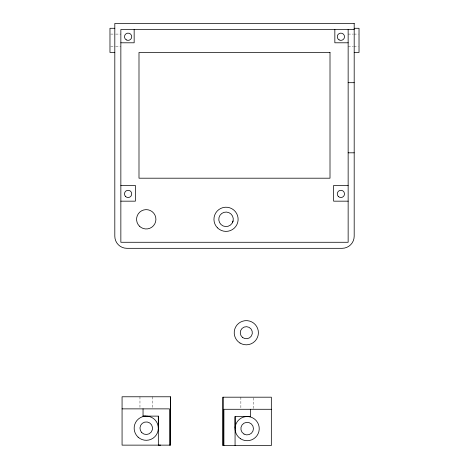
<?xml version="1.0" encoding="UTF-8"?>
<svg xmlns="http://www.w3.org/2000/svg" width="469" height="469" viewBox="0 0 469 469"><rect width="100%" height="100%" fill="white"/><g stroke="black" fill="none" stroke-linecap="round" stroke-linejoin="round"><path stroke-width="0.35" stroke-dasharray="2.35 1.76" d="M110.702 34.09L115.052 34.09M115.779 34.09L120.855 34.09M348.145 34.09L353.221 34.09M353.948 34.09L358.298 34.09M110.702 46.66L115.052 46.66M115.779 46.66L120.855 46.66M348.145 46.66L353.221 46.66M353.948 46.66L358.298 46.66M253.442 397.9L253.442 408.569M240.867 397.19L240.867 408.569M152.531 396.78L152.531 408.159M139.961 396.78L139.961 408.159"/><path stroke-width="0.7" d="M222.974 445.55L222.974 397.19L271.334 397.19L271.334 445.55L222.963 445.544L222.974 397.19M223.901 445.544L223.912 409.279L271.334 409.279M235.069 445.544L235.08 416.536L250.358 416.531L250.358 409.279M232.425 222.74L233.099 220.969A7.252 7.252 0 0 0 223.948 212.357A7.252 7.252 0 0 0 221.063 224.587A7.252 7.252 0 0 0 233.099 220.969M170.423 445.14L170.423 396.78L122.069 396.78L122.069 445.14L170.435 445.134L170.423 396.78M247.749 416.548L250.358 416.531M114.811 28.287L109.975 28.287L109.975 52.464L114.811 52.464M354.189 28.287L359.025 28.287L359.025 52.464L354.189 52.464M354.189 29.494L120.855 29.494L120.855 242.274L348.145 242.274L348.145 29.494M120.855 42.796L134.157 42.796L134.157 29.494M348.145 42.796L334.843 42.796L334.843 29.494M348.145 82.691L354.189 82.691M348.145 152.812L354.189 152.812M120.855 185.448L135.365 185.448L135.365 201.166L120.855 201.166M348.145 185.448L333.635 185.448L333.635 201.166L348.145 201.166M122.069 408.868L169.491 408.868L169.502 445.134M143.045 408.868L143.045 416.12L158.323 416.126L158.334 445.14L160.615 445.14M143.045 416.12L145.648 416.138M235.08 416.542L235.08 428.027M158.323 416.132L158.323 427.617M354.189 23.45L114.811 23.45L114.811 236.229A12.088 12.088 0 0 0 126.9 248.318L342.1 248.318A12.088 12.088 0 0 0 354.189 236.229L354.189 23.45M330.006 52.464L138.994 52.464L138.994 178.197L330.006 178.197L330.006 52.464M139.404 226.14A9.673 9.673 0 0 0 155.585 221.808A9.673 9.673 0 0 0 143.743 209.96A9.673 9.673 0 0 0 139.404 226.14M339.075 39.888A3.629 3.629 0 0 0 344.516 36.746A3.629 3.629 0 0 0 339.075 33.61A3.629 3.629 0 0 0 339.075 39.888M338.325 196.476A3.629 3.629 0 0 0 344.393 194.852A3.629 3.629 0 0 0 339.949 190.408A3.629 3.629 0 0 0 338.325 196.476M217.487 227.852A12.088 12.088 0 0 0 237.713 222.429A12.088 12.088 0 0 0 222.91 207.626A12.088 12.088 0 0 0 217.487 227.852M125.545 196.476A3.629 3.629 0 0 0 131.613 194.852A3.629 3.629 0 0 0 127.175 190.408A3.629 3.629 0 0 0 125.545 196.476M126.296 39.888A3.629 3.629 0 0 0 131.736 36.746A3.629 3.629 0 0 0 126.296 33.61A3.629 3.629 0 0 0 126.296 39.888M141.802 432.658A6.285 6.285 0 0 0 152.319 429.839A6.285 6.285 0 0 0 144.616 422.141A6.285 6.285 0 0 0 141.802 432.658M138.126 437.172A12.088 12.088 0 0 0 158.065 430.759A12.088 12.088 0 0 0 142.547 416.701A12.088 12.088 0 0 0 138.126 437.172M244.009 434.065A6.285 6.285 0 0 0 253.442 428.625A6.285 6.285 0 0 0 244.009 423.179A6.285 6.285 0 0 0 244.009 434.065M240.603 438.785A12.088 12.088 0 0 0 259.228 429.217A12.088 12.088 0 0 0 241.635 417.867A12.088 12.088 0 0 0 240.603 438.785M240.005 343.038A12.088 12.088 0 0 0 258.396 333.025A12.088 12.088 0 0 0 240.527 322.103A12.088 12.088 0 0 0 240.005 343.038M242.508 337.422A6.044 6.044 0 0 0 252.281 333.658A6.044 6.044 0 0 0 244.138 327.081A6.044 6.044 0 0 0 242.508 337.422"/></g></svg>
